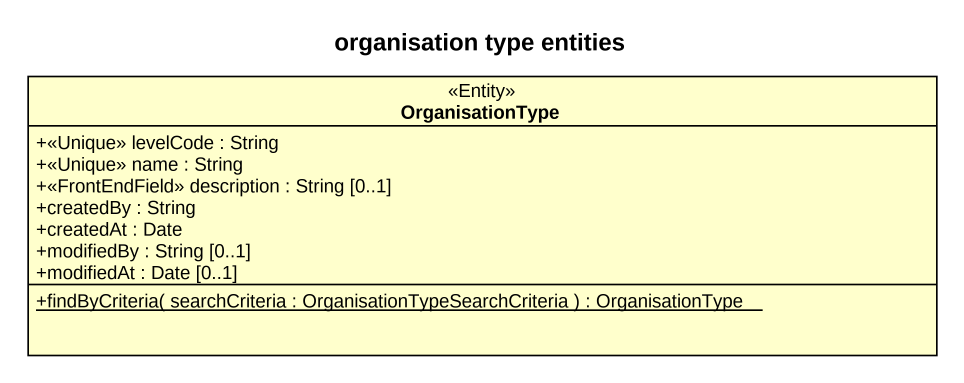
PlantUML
@startuml
title organisation type entities
hide circle
hide empty members
skinparam classAttributeIconSize 0
class OrganisationType <<Entity>> {
  +<<Unique>> levelCode : String
  +<<Unique>> name : String
  +<<FrontEndField>> description : String [0..1]
  +createdBy : String
  +createdAt : Date
  +modifiedBy : String [0..1]
  +modifiedAt : Date [0..1]
  {static} +findByCriteria( searchCriteria : OrganisationTypeSearchCriteria ) : OrganisationType
}
@enduml
